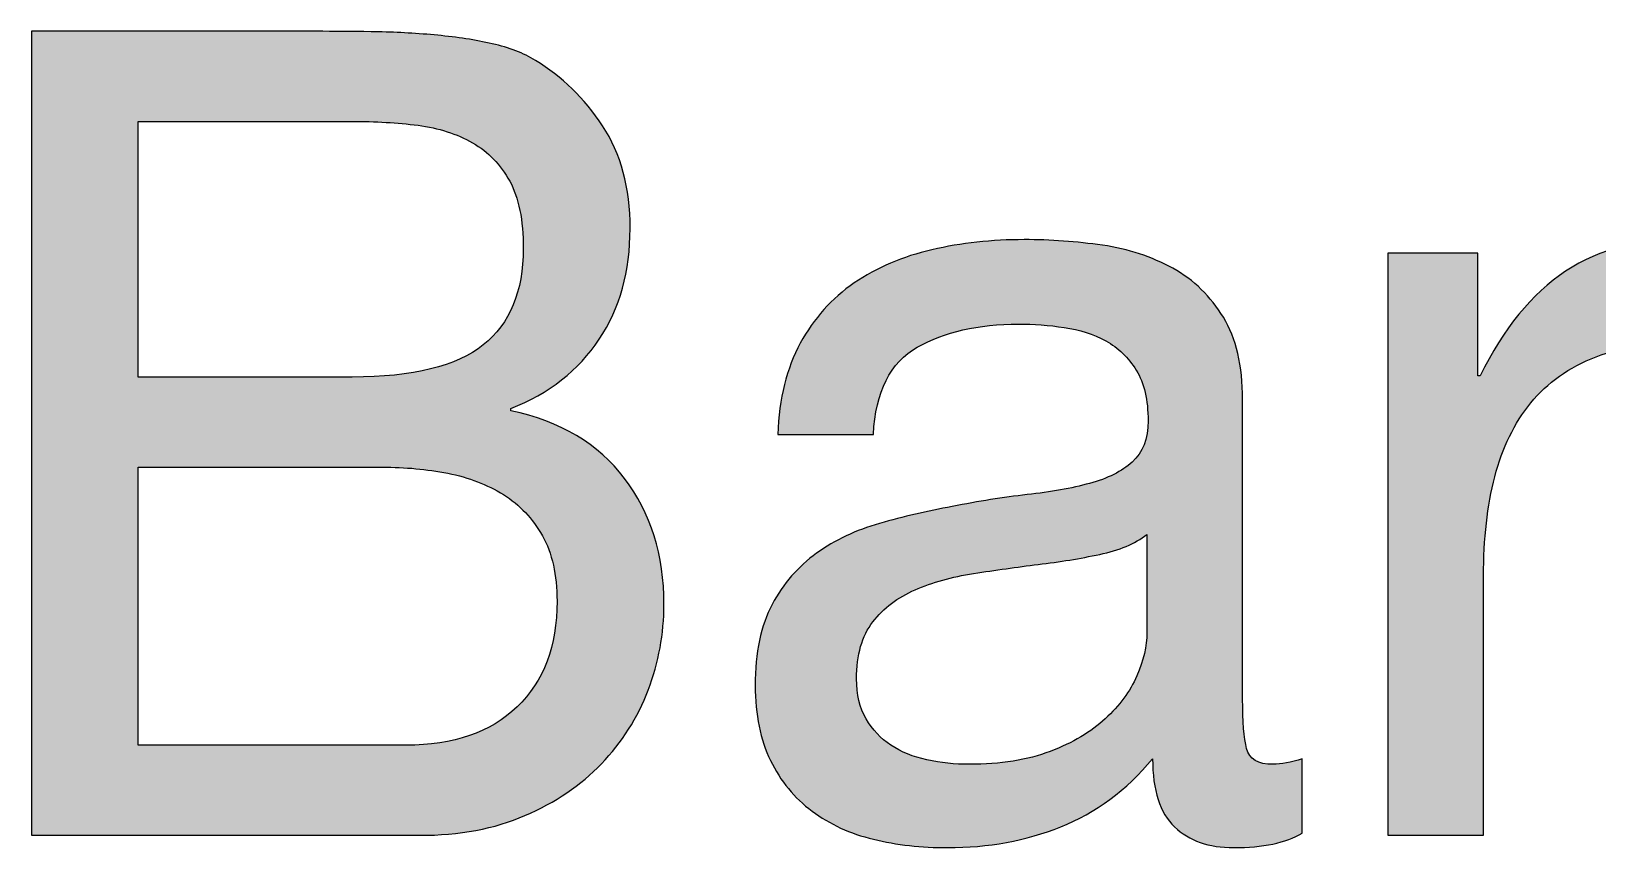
# Paper-space layout 'A2mask' of a CAD drawing. Extents: x 0 to 564, y 0 to 393.
# Drawn here: x 452.729 to 456.742, y 45.147 to 47.238 of the extents above; entities that cross this region are included whole.
import ezdxf
from ezdxf.enums import TextEntityAlignment as Align

# ---------------------------------------------------------------- set-up
doc = ezdxf.new("R2010")
doc.units = 0
doc.layers.get('0').update_dxf_attribs({"linetype": 'CONTINUOUS'})
doc.layers.get('Defpoints').update_dxf_attribs({"linetype": 'CONTINUOUS'})
doc.layers.add('JPP_Mask', color=7, linetype='CONTINUOUS')
doc.styles.add('JPP', font='arial.ttf')

# ---------------------------------------------------------------- blocks, each defined once
blk = doc.blocks.new('A2mask')
at = {"true_color": 0x004a91}
h = blk.add_hatch(color=154, dxfattribs=at)
edge = h.paths.add_edge_path(flags=16)
edge.add_spline(control_points=[(453.6888, 45.4096), (453.8101, 45.4096), (453.9049, 45.4422), (453.9731, 45.5077), (454.0414, 45.5729), (454.0755, 45.6634), (454.0755, 45.7787), (454.0755, 45.846), (454.0629, 45.9016), (454.0381, 45.946), (454.0129, 45.9901), (453.9797, 46.0252), (453.9383, 46.0513), (453.8969, 46.0773), (453.8495, 46.0955), (453.7955, 46.1061), (453.7418, 46.1165), (453.6862, 46.1218), (453.6285, 46.1218), (453.6285, 46.1218), (453.0026, 46.1218), (453.0026, 46.1218), (453.0026, 46.1218), (453.0026, 45.4096), (453.0026, 45.4096), (453.0026, 45.4096), (453.6888, 45.4096), (453.6888, 45.4096)], knot_values=[0, 0, 0, 0, 1, 1, 1, 2, 2, 2, 3, 3, 3, 4, 4, 4, 5, 5, 5, 6, 6, 6, 7, 7, 7, 8, 8, 8, 9, 9, 9, 9], degree=3, periodic=0)
edge = h.paths.add_edge_path(flags=16)
edge.add_spline(control_points=[(453.5506, 46.3526), (453.7064, 46.3526), (453.8184, 46.38), (453.8866, 46.4348), (453.9546, 46.4896), (453.989, 46.5718), (453.989, 46.6815), (453.989, 46.7544), (453.9774, 46.8122), (453.9542, 46.8544), (453.931, 46.8967), (453.8995, 46.9295), (453.8591, 46.9525), (453.8187, 46.9756), (453.772, 46.9905), (453.7193, 46.9973), (453.6663, 47.0039), (453.6099, 47.0074), (453.5506, 47.0074), (453.5506, 47.0074), (453.0026, 47.0074), (453.0026, 47.0074), (453.0026, 47.0074), (453.0026, 46.3526), (453.0026, 46.3526), (453.0026, 46.3526), (453.5506, 46.3526), (453.5506, 46.3526)], knot_values=[0, 0, 0, 0, 1, 1, 1, 2, 2, 2, 3, 3, 3, 4, 4, 4, 5, 5, 5, 6, 6, 6, 7, 7, 7, 8, 8, 8, 9, 9, 9, 9], degree=3, periodic=0)
edge = h.paths.add_edge_path()
edge.add_spline(control_points=[(453.4754, 47.238), (453.5198, 47.238), (453.5672, 47.2375), (453.6182, 47.2367), (453.6693, 47.2357), (453.7196, 47.2327), (453.7697, 47.2279), (453.8197, 47.2231), (453.8664, 47.216), (453.9095, 47.2063), (453.9529, 47.1967), (453.9897, 47.1823), (454.0205, 47.1631), (454.0878, 47.1227), (454.1451, 47.0668), (454.1921, 46.9958), (454.2392, 46.9247), (454.2627, 46.8372), (454.2627, 46.7333), (454.2627, 46.6237), (454.2365, 46.5291), (454.1835, 46.4492), (454.1305, 46.3695), (454.0553, 46.3104), (453.9572, 46.2719), (453.9572, 46.2719), (453.9572, 46.2661), (453.9572, 46.2661), (454.0841, 46.2391), (454.1812, 46.1815), (454.2485, 46.093), (454.3157, 46.0045), (454.3495, 45.897), (454.3495, 45.7701), (454.3495, 45.6951), (454.3359, 45.622), (454.3091, 45.5509), (454.2819, 45.4797), (454.2422, 45.4167), (454.1892, 45.3619), (454.1365, 45.3072), (454.0712, 45.263), (453.9933, 45.2293), (453.9155, 45.1955), (453.8253, 45.1788), (453.7236, 45.1788), (453.7236, 45.1788), (452.7286, 45.1788), (452.7286, 45.1788), (452.7286, 45.1788), (452.7286, 47.238), (452.7286, 47.238), (452.7286, 47.238), (453.4754, 47.238), (453.4754, 47.238)], knot_values=[0, 0, 0, 0, 1, 1, 1, 2, 2, 2, 3, 3, 3, 4, 4, 4, 5, 5, 5, 6, 6, 6, 7, 7, 7, 8, 8, 8, 9, 9, 9, 10, 10, 10, 11, 11, 11, 12, 12, 12, 13, 13, 13, 14, 14, 14, 15, 15, 15, 16, 16, 16, 17, 17, 17, 18, 18, 18, 18], degree=3, periodic=0)
h = blk.add_hatch(color=154, dxfattribs=at)
edge = h.paths.add_edge_path()
edge.add_spline(control_points=[(455.7829, 46.5055), (455.7501, 46.5592), (455.7071, 46.6011), (455.6534, 46.631)], knot_values=[29, 29, 29, 29, 30, 30, 30, 30], degree=3, periodic=0)
edge.add_spline(control_points=[(455.6534, 46.631), (455.5994, 46.6608), (455.5394, 46.6805), (455.4731, 46.6901)], knot_values=[28, 28, 28, 28, 29, 29, 29, 29], degree=3, periodic=0)
edge.add_spline(control_points=[(455.4731, 46.6901), (455.4065, 46.6997), (455.3399, 46.7045), (455.2727, 46.7045)], knot_values=[27, 27, 27, 27, 28, 28, 28, 28], degree=3, periodic=0)
edge.add_spline(control_points=[(455.2727, 46.7045), (455.1898, 46.7045), (455.111, 46.6959), (455.0361, 46.6785)], knot_values=[26, 26, 26, 26, 27, 27, 27, 27], degree=3, periodic=0)
edge.add_spline(control_points=[(455.0361, 46.6785), (454.9612, 46.6613), (454.8946, 46.6328), (454.8369, 46.5935)], knot_values=[25, 25, 25, 25, 26, 26, 26, 26], degree=3, periodic=0)
edge.add_spline(control_points=[(454.8369, 46.5935), (454.7793, 46.5541), (454.7332, 46.5026), (454.6988, 46.4391)], knot_values=[24, 24, 24, 24, 25, 25, 25, 25], degree=3, periodic=0)
edge.add_spline(control_points=[(454.6988, 46.4391), (454.664, 46.3756), (454.6448, 46.2978), (454.6408, 46.2055)], knot_values=[23, 23, 23, 23, 24, 24, 24, 24], degree=3, periodic=0)
edge.add_spline(control_points=[(454.6408, 46.2055), (454.6408, 46.2055), (454.886, 46.2055), (454.886, 46.2055), (454.8919, 46.3152), (454.9294, 46.3896), (454.9986, 46.429), (455.0679, 46.4684), (455.1544, 46.4881), (455.2581, 46.4881)], knot_values=[20, 20, 20, 20, 21, 21, 21, 22, 22, 22, 23, 23, 23, 23], degree=3, periodic=0)
edge.add_spline(control_points=[(455.2581, 46.4881), (455.2965, 46.4881), (455.3356, 46.4853), (455.3751, 46.4795)], knot_values=[19, 19, 19, 19, 20, 20, 20, 20], degree=3, periodic=0)
edge.add_spline(control_points=[(455.3751, 46.4795), (455.4142, 46.4737), (455.4499, 46.4623), (455.4818, 46.4449)], knot_values=[18, 18, 18, 18, 19, 19, 19, 19], degree=3, periodic=0)
edge.add_spline(control_points=[(455.4818, 46.4449), (455.5132, 46.4277), (455.5394, 46.4027), (455.5596, 46.37)], knot_values=[17, 17, 17, 17, 18, 18, 18, 18], degree=3, periodic=0)
edge.add_spline(control_points=[(455.5596, 46.37), (455.5798, 46.3372), (455.5898, 46.294), (455.5898, 46.2401)], knot_values=[16, 16, 16, 16, 17, 17, 17, 17], degree=3, periodic=0)
edge.add_spline(control_points=[(455.5898, 46.2401), (455.5898, 46.1941), (455.5762, 46.1589), (455.5493, 46.1349), (455.5225, 46.1109), (455.4861, 46.0925), (455.4397, 46.0801)], knot_values=[14, 14, 14, 14, 15, 15, 15, 16, 16, 16, 16], degree=3, periodic=0)
edge.add_spline(control_points=[(455.4397, 46.0801), (455.3936, 46.0675), (455.3403, 46.0579), (455.2796, 46.0513)], knot_values=[13, 13, 13, 13, 14, 14, 14, 14], degree=3, periodic=0)
edge.add_spline(control_points=[(455.2796, 46.0513), (455.2193, 46.0445), (455.1554, 46.0344), (455.0881, 46.0209)], knot_values=[12, 12, 12, 12, 13, 13, 13, 13], degree=3, periodic=0)
edge.add_spline(control_points=[(455.0881, 46.0209), (455.0245, 46.0095), (454.9625, 45.9949), (454.9019, 45.9777), (454.8412, 45.9605), (454.7876, 45.9349), (454.7405, 45.9013)], knot_values=[10, 10, 10, 10, 11, 11, 11, 12, 12, 12, 12], degree=3, periodic=0)
edge.add_spline(control_points=[(454.7405, 45.9013), (454.6931, 45.8677), (454.6554, 45.8238), (454.6265, 45.7701)], knot_values=[9, 9, 9, 9, 10, 10, 10, 10], degree=3, periodic=0)
edge.add_spline(control_points=[(454.6265, 45.7701), (454.5977, 45.7163), (454.5831, 45.647), (454.5831, 45.5623)], knot_values=[8, 8, 8, 8, 9, 9, 9, 9], degree=3, periodic=0)
edge.add_spline(control_points=[(454.5831, 45.5623), (454.5831, 45.4875), (454.5964, 45.4235), (454.6222, 45.3707)], knot_values=[7, 7, 7, 7, 8, 8, 8, 8], degree=3, periodic=0)
edge.add_spline(control_points=[(454.6222, 45.3707), (454.6481, 45.3176), (454.6835, 45.2744), (454.7289, 45.2408)], knot_values=[6, 6, 6, 6, 7, 7, 7, 7], degree=3, periodic=0)
edge.add_spline(control_points=[(454.7289, 45.2408), (454.774, 45.2071), (454.8263, 45.1831), (454.886, 45.1687), (454.9456, 45.1543), (455.0092, 45.1472), (455.0765, 45.1472)], knot_values=[4, 4, 4, 4, 5, 5, 5, 6, 6, 6, 6], degree=3, periodic=0)
edge.add_spline(control_points=[(455.0765, 45.1472), (455.1802, 45.1472), (455.277, 45.1649), (455.3661, 45.2005)], knot_values=[3, 3, 3, 3, 4, 4, 4, 4], degree=3, periodic=0)
edge.add_spline(control_points=[(455.3661, 45.2005), (455.4556, 45.236), (455.5341, 45.2941), (455.6014, 45.375)], knot_values=[2, 2, 2, 2, 3, 3, 3, 3], degree=3, periodic=0)
edge.add_spline(control_points=[(455.6014, 45.375), (455.6014, 45.2941), (455.6199, 45.236), (455.6577, 45.2005)], knot_values=[1, 1, 1, 1, 2, 2, 2, 2], degree=3, periodic=0)
edge.add_spline(control_points=[(455.6577, 45.2005), (455.6951, 45.1649), (455.7455, 45.1472), (455.8091, 45.1472)], knot_values=[0, 0, 0, 0, 1, 1, 1, 1], degree=3, periodic=0)
edge.add_spline(control_points=[(455.8091, 45.1472), (455.884, 45.1472), (455.9427, 45.1596), (455.9847, 45.1846)], knot_values=[36, 36, 36, 36, 37, 37, 37, 37], degree=3, periodic=0)
edge.add_spline(control_points=[(455.9847, 45.1846), (455.9847, 45.1846), (455.9847, 45.375), (455.9847, 45.375), (455.9559, 45.3654), (455.9311, 45.3606), (455.9099, 45.3606)], knot_values=[34, 34, 34, 34, 35, 35, 35, 36, 36, 36, 36], degree=3, periodic=0)
edge.add_spline(control_points=[(455.9099, 45.3606), (455.8714, 45.3606), (455.8489, 45.374), (455.8423, 45.4008)], knot_values=[33, 33, 33, 33, 34, 34, 34, 34], degree=3, periodic=0)
edge.add_spline(control_points=[(455.8423, 45.4008), (455.8353, 45.4278), (455.832, 45.4701), (455.832, 45.5277)], knot_values=[32, 32, 32, 32, 33, 33, 33, 33], degree=3, periodic=0)
edge.add_spline(control_points=[(455.832, 45.5277), (455.832, 45.5277), (455.832, 46.295), (455.832, 46.295), (455.832, 46.3814), (455.8158, 46.4517), (455.7829, 46.5055)], knot_values=[30, 30, 30, 30, 31, 31, 31, 32, 32, 32, 32], degree=3, periodic=0)
edge = h.paths.add_edge_path(flags=16)
edge.add_spline(control_points=[(455.3085, 45.8725), (455.3635, 45.8791), (455.4158, 45.8877), (455.4658, 45.8983)], knot_values=[0, 0, 0, 0, 1, 1, 1, 1], degree=3, periodic=0)
edge.add_spline(control_points=[(455.4658, 45.8983), (455.5159, 45.9089), (455.556, 45.9258), (455.5868, 45.9489)], knot_values=[14, 14, 14, 14, 15, 15, 15, 15], degree=3, periodic=0)
edge.add_spline(control_points=[(455.5868, 45.9489), (455.5868, 45.9489), (455.5868, 45.6979), (455.5868, 45.6979), (455.5868, 45.6634), (455.5782, 45.6263), (455.5609, 45.5869), (455.5437, 45.5474), (455.5165, 45.511), (455.4801, 45.4774), (455.4436, 45.4437), (455.3966, 45.4157), (455.3389, 45.3937)], knot_values=[10, 10, 10, 10, 11, 11, 11, 12, 12, 12, 13, 13, 13, 14, 14, 14, 14], degree=3, periodic=0)
edge.add_spline(control_points=[(455.3389, 45.3937), (455.2813, 45.3715), (455.212, 45.3606), (455.1312, 45.3606)], knot_values=[9, 9, 9, 9, 10, 10, 10, 10], degree=3, periodic=0)
edge.add_spline(control_points=[(455.1312, 45.3606), (455.0947, 45.3606), (455.0586, 45.3644), (455.0232, 45.372)], knot_values=[8, 8, 8, 8, 9, 9, 9, 9], degree=3, periodic=0)
edge.add_spline(control_points=[(455.0232, 45.372), (454.9874, 45.3798), (454.9569, 45.3922), (454.9307, 45.4096)], knot_values=[7, 7, 7, 7, 8, 8, 8, 8], degree=3, periodic=0)
edge.add_spline(control_points=[(454.9307, 45.4096), (454.9049, 45.4268), (454.8837, 45.4494), (454.8674, 45.4774)], knot_values=[6, 6, 6, 6, 7, 7, 7, 7], degree=3, periodic=0)
edge.add_spline(control_points=[(454.8674, 45.4774), (454.8509, 45.5052), (454.8429, 45.5393), (454.8429, 45.5797)], knot_values=[5, 5, 5, 5, 6, 6, 6, 6], degree=3, periodic=0)
edge.add_spline(control_points=[(454.8429, 45.5797), (454.8429, 45.6412), (454.8568, 45.6897), (454.8847, 45.7254)], knot_values=[4, 4, 4, 4, 5, 5, 5, 5], degree=3, periodic=0)
edge.add_spline(control_points=[(454.8847, 45.7254), (454.9125, 45.7608), (454.9486, 45.7883), (454.9927, 45.8075)], knot_values=[3, 3, 3, 3, 4, 4, 4, 4], degree=3, periodic=0)
edge.add_spline(control_points=[(454.9927, 45.8075), (455.0371, 45.8268), (455.0871, 45.8407), (455.1428, 45.8493)], knot_values=[2, 2, 2, 2, 3, 3, 3, 3], degree=3, periodic=0)
edge.add_spline(control_points=[(455.1428, 45.8493), (455.1984, 45.8581), (455.2538, 45.8657), (455.3085, 45.8725)], knot_values=[1, 1, 1, 1, 2, 2, 2, 2], degree=3, periodic=0)
h = blk.add_hatch(color=154, dxfattribs=at)
edge = h.paths.add_edge_path()
edge.add_spline(control_points=[(456.4493, 45.7385), (456.4493, 45.8007), (456.4493, 45.8422), (456.4493, 45.8422), (456.4493, 45.9383), (456.4589, 46.0234), (456.4781, 46.0973)], knot_values=[8, 8, 8, 8, 8.250035, 8.250035, 8.250035, 9.250035, 9.250035, 9.250035, 9.250035], degree=3, periodic=0)
edge.add_spline(control_points=[(456.4781, 46.0973), (456.4973, 46.1714), (456.5282, 46.2343), (456.5702, 46.2863)], knot_values=[7, 7, 7, 7, 8, 8, 8, 8], degree=3, periodic=0)
edge.add_spline(control_points=[(456.5702, 46.2863), (456.6127, 46.3382), (456.6683, 46.3776), (456.7376, 46.4045)], knot_values=[6, 6, 6, 6, 7, 7, 7, 7], degree=3, periodic=0)
edge.add_spline(control_points=[(456.7376, 46.4045), (456.8068, 46.4315), (456.8903, 46.4449), (456.9884, 46.4449)], knot_values=[5, 5, 5, 5, 6, 6, 6, 6], degree=3, periodic=0)
edge.add_spline(control_points=[(456.9884, 46.4449), (456.9884, 46.4449), (456.9884, 46.7045), (456.9884, 46.7045), (456.8559, 46.7083), (456.7462, 46.6815), (456.6597, 46.6237)], knot_values=[3, 3, 3, 3, 4, 4, 4, 5, 5, 5, 5], degree=3, periodic=0)
edge.add_spline(control_points=[(456.6597, 46.6237), (456.5732, 46.566), (456.5, 46.4767), (456.4407, 46.3554)], knot_values=[2, 2, 2, 2, 3, 3, 3, 3], degree=3, periodic=0)
edge.add_spline(control_points=[(456.4347, 46.3554), (456.4347, 46.3554), (456.4347, 46.434), (456.4347, 46.5127)], knot_values=[0.5, 0.5, 0.5, 0.5, 1, 1, 1, 1], degree=3, periodic=0)
edge.add_spline(control_points=[(456.4347, 46.5127), (456.4347, 46.5913), (456.4347, 46.6699), (456.4347, 46.6699), (456.4347, 46.6699), (456.4203, 46.6699), (456.3987, 46.6699)], knot_values=[12.749965, 12.749965, 12.749965, 12.749965, 13.249965, 13.249965, 13.249965, 13.5, 13.5, 13.5, 13.5], degree=3, periodic=0)
edge.add_spline(control_points=[(456.3987, 46.6699), (456.377, 46.6699), (456.3482, 46.6699), (456.3194, 46.6699)], knot_values=[12.49997, 12.49997, 12.49997, 12.49997, 12.749965, 12.749965, 12.749965, 12.749965], degree=3, periodic=0)
edge.add_spline(control_points=[(456.3194, 46.6699), (456.305, 46.6699), (456.2906, 46.6699), (456.2771, 46.6699)], knot_values=[12.374973, 12.374973, 12.374973, 12.374973, 12.49997, 12.49997, 12.49997, 12.49997], degree=3, periodic=0)
edge.add_spline(control_points=[(456.2771, 46.6699), (456.2635, 46.6699), (456.2509, 46.6699), (456.2401, 46.6699)], knot_values=[12.249975, 12.249975, 12.249975, 12.249975, 12.374973, 12.374973, 12.374973, 12.374973], degree=3, periodic=0)
edge.add_spline(control_points=[(456.2401, 46.6699), (456.2347, 46.6699), (456.2298, 46.6699), (456.2254, 46.6699)], knot_values=[12.187476, 12.187476, 12.187476, 12.187476, 12.249975, 12.249975, 12.249975, 12.249975], degree=3, periodic=0)
edge.add_spline(control_points=[(456.2041, 46.6699), (456.2041, 46.6699), (456.2041, 46.6699), (456.2041, 46.6699), (456.2041, 46.6699), (456.2041, 46.6699), (456.2041, 46.6699)], knot_values=[11.99998, 11.99998, 11.99998, 11.99998, 12.001425, 12.001425, 12.001425, 12.001445, 12.001445, 12.001445, 12.001445], degree=3, periodic=0)
edge.add_spline(control_points=[(456.2041, 46.6699), (456.2041, 46.6699), (456.2041, 46.2971), (456.2041, 45.9243)], knot_values=[11.49999, 11.49999, 11.49999, 11.49999, 11.99998, 11.99998, 11.99998, 11.99998], degree=3, periodic=0)
edge.add_spline(control_points=[(456.2041, 45.9243), (456.2041, 45.5516), (456.2041, 45.1788), (456.2041, 45.1788), (456.2041, 45.1788), (456.2041, 45.1788), (456.2041, 45.1788)], knot_values=[10.999023, 10.999023, 10.999023, 10.999023, 11.499013, 11.499013, 11.499013, 11.49999, 11.49999, 11.49999, 11.49999], degree=3, periodic=0)
edge.add_spline(control_points=[(456.2146, 45.1788), (456.218, 45.1788), (456.2221, 45.1788), (456.2267, 45.1788)], knot_values=[10.812504, 10.812504, 10.812504, 10.812504, 10.875003, 10.875003, 10.875003, 10.875003], degree=3, periodic=0)
edge.add_spline(control_points=[(456.2267, 45.1788), (456.2314, 45.1788), (456.2367, 45.1788), (456.2424, 45.1788)], knot_values=[10.750005, 10.750005, 10.750005, 10.750005, 10.812504, 10.812504, 10.812504, 10.812504], degree=3, periodic=0)
edge.add_spline(control_points=[(456.2424, 45.1788), (456.2539, 45.1788), (456.2673, 45.1788), (456.2817, 45.1788)], knot_values=[10.625008, 10.625008, 10.625008, 10.625008, 10.750005, 10.750005, 10.750005, 10.750005], degree=3, periodic=0)
edge.add_spline(control_points=[(456.2817, 45.1788), (456.296, 45.1788), (456.3114, 45.1788), (456.3267, 45.1788)], knot_values=[10.50001, 10.50001, 10.50001, 10.50001, 10.625008, 10.625008, 10.625008, 10.625008], degree=3, periodic=0)
edge.add_spline(control_points=[(456.3267, 45.1788), (456.3573, 45.1788), (456.388, 45.1788), (456.411, 45.1788)], knot_values=[10.250015, 10.250015, 10.250015, 10.250015, 10.50001, 10.50001, 10.50001, 10.50001], degree=3, periodic=0)
edge.add_spline(control_points=[(456.411, 45.1788), (456.434, 45.1788), (456.4493, 45.1788), (456.4493, 45.1788), (456.4493, 45.1788), (456.4493, 45.1788), (456.4493, 45.1788)], knot_values=[9.999532, 9.999532, 9.999532, 9.999532, 10.249547, 10.249547, 10.249547, 10.250015, 10.250015, 10.250015, 10.250015], degree=3, periodic=0)
edge.add_spline(control_points=[(456.4493, 45.1863), (456.4493, 45.1887), (456.4493, 45.1917), (456.4493, 45.1952)], knot_values=[9.906272, 9.906272, 9.906272, 9.906272, 9.937521, 9.937521, 9.937521, 9.937521], degree=3, periodic=0)
edge.add_spline(control_points=[(456.4493, 45.1952), (456.4493, 45.1987), (456.4493, 45.2028), (456.4493, 45.2073)], knot_values=[9.875022, 9.875022, 9.875022, 9.875022, 9.906272, 9.906272, 9.906272, 9.906272], degree=3, periodic=0)
edge.add_spline(control_points=[(456.4493, 45.2073), (456.4493, 45.2164), (456.4493, 45.2274), (456.4493, 45.24)], knot_values=[9.812524, 9.812524, 9.812524, 9.812524, 9.875022, 9.875022, 9.875022, 9.875022], degree=3, periodic=0)
edge.add_spline(control_points=[(456.4493, 45.24), (456.4493, 45.2526), (456.4493, 45.2669), (456.4493, 45.2824)], knot_values=[9.750025, 9.750025, 9.750025, 9.750025, 9.812524, 9.812524, 9.812524, 9.812524], degree=3, periodic=0)
edge.add_spline(control_points=[(456.4493, 45.2824), (456.4493, 45.3135), (456.4493, 45.3498), (456.4493, 45.3887)], knot_values=[9.625027, 9.625027, 9.625027, 9.625027, 9.750025, 9.750025, 9.750025, 9.750025], degree=3, periodic=0)
edge.add_spline(control_points=[(456.4493, 45.3887), (456.4493, 45.4275), (456.4493, 45.469), (456.4493, 45.5105)], knot_values=[9.50003, 9.50003, 9.50003, 9.50003, 9.625027, 9.625027, 9.625027, 9.625027], degree=3, periodic=0)
edge.add_spline(control_points=[(456.4493, 45.5105), (456.4493, 45.5934), (456.4493, 45.6763), (456.4493, 45.7385)], knot_values=[9.250035, 9.250035, 9.250035, 9.250035, 9.50003, 9.50003, 9.50003, 9.50003], degree=3, periodic=0)
at = {"layer": 'Defpoints', "color": 154, "true_color": 0x004a91}
for points, knots in [([(453.4754, 47.238), (453.5198, 47.238), (453.5672, 47.2375), (453.6182, 47.2367), (453.6693, 47.2357), (453.7196, 47.2327), (453.7697, 47.2279), (453.8197, 47.2231), (453.8664, 47.216), (453.9095, 47.2063), (453.9529, 47.1967), (453.9897, 47.1823), (454.0205, 47.1631), (454.0878, 47.1227), (454.1451, 47.0668), (454.1921, 46.9958), (454.2392, 46.9247), (454.2627, 46.8372), (454.2627, 46.7333), (454.2627, 46.6237), (454.2365, 46.5291), (454.1835, 46.4492), (454.1305, 46.3695), (454.0553, 46.3104), (453.9572, 46.2719), (453.9572, 46.2719), (453.9572, 46.2661), (453.9572, 46.2661), (454.0841, 46.2391), (454.1812, 46.1815), (454.2485, 46.093), (454.3157, 46.0045), (454.3495, 45.897), (454.3495, 45.7701), (454.3495, 45.6951), (454.3359, 45.622), (454.3091, 45.5509), (454.2819, 45.4797), (454.2422, 45.4167), (454.1892, 45.3619), (454.1365, 45.3072), (454.0712, 45.263), (453.9933, 45.2293), (453.9155, 45.1955), (453.8253, 45.1788), (453.7236, 45.1788), (453.7236, 45.1788), (452.7286, 45.1788), (452.7286, 45.1788), (452.7286, 45.1788), (452.7286, 47.238), (452.7286, 47.238), (452.7286, 47.238), (453.4754, 47.238), (453.4754, 47.238)], [0, 0, 0, 0, 1, 1, 1, 2, 2, 2, 3, 3, 3, 4, 4, 4, 5, 5, 5, 6, 6, 6, 7, 7, 7, 8, 8, 8, 9, 9, 9, 10, 10, 10, 11, 11, 11, 12, 12, 12, 13, 13, 13, 14, 14, 14, 15, 15, 15, 16, 16, 16, 17, 17, 17, 18, 18, 18, 18]), ([(453.5506, 46.3526), (453.7064, 46.3526), (453.8184, 46.38), (453.8866, 46.4348), (453.9546, 46.4896), (453.989, 46.5718), (453.989, 46.6815), (453.989, 46.7544), (453.9774, 46.8122), (453.9542, 46.8544), (453.931, 46.8967), (453.8995, 46.9295), (453.8591, 46.9525), (453.8187, 46.9756), (453.772, 46.9905), (453.7193, 46.9973), (453.6663, 47.0039), (453.6099, 47.0074), (453.5506, 47.0074), (453.5506, 47.0074), (453.0026, 47.0074), (453.0026, 47.0074), (453.0026, 47.0074), (453.0026, 46.3526), (453.0026, 46.3526), (453.0026, 46.3526), (453.5506, 46.3526), (453.5506, 46.3526)], [0, 0, 0, 0, 1, 1, 1, 2, 2, 2, 3, 3, 3, 4, 4, 4, 5, 5, 5, 6, 6, 6, 7, 7, 7, 8, 8, 8, 9, 9, 9, 9]), ([(455.8091, 45.1472), (455.7455, 45.1472), (455.6951, 45.1649), (455.6577, 45.2005), (455.6199, 45.236), (455.6014, 45.2941), (455.6014, 45.375), (455.5341, 45.2941), (455.4556, 45.236), (455.3661, 45.2005), (455.277, 45.1649), (455.1802, 45.1472), (455.0765, 45.1472), (455.0092, 45.1472), (454.9456, 45.1543), (454.886, 45.1687), (454.8263, 45.1831), (454.774, 45.2071), (454.7289, 45.2408), (454.6835, 45.2744), (454.6481, 45.3176), (454.6222, 45.3707), (454.5964, 45.4235), (454.5831, 45.4875), (454.5831, 45.5623), (454.5831, 45.647), (454.5977, 45.7163), (454.6265, 45.7701), (454.6554, 45.8238), (454.6931, 45.8677), (454.7405, 45.9013), (454.7876, 45.9349), (454.8412, 45.9605), (454.9019, 45.9777), (454.9625, 45.9949), (455.0245, 46.0095), (455.0881, 46.0209), (455.1554, 46.0344), (455.2193, 46.0445), (455.2796, 46.0513), (455.3403, 46.0579), (455.3936, 46.0675), (455.4397, 46.0801), (455.4861, 46.0925), (455.5225, 46.1109), (455.5493, 46.1349), (455.5762, 46.1589), (455.5898, 46.1941), (455.5898, 46.2401), (455.5898, 46.294), (455.5798, 46.3372), (455.5596, 46.37), (455.5394, 46.4027), (455.5132, 46.4277), (455.4818, 46.4449), (455.4499, 46.4623), (455.4142, 46.4737), (455.3751, 46.4795), (455.3356, 46.4853), (455.2965, 46.4881), (455.2581, 46.4881), (455.1544, 46.4881), (455.0679, 46.4684), (454.9986, 46.429), (454.9294, 46.3896), (454.8919, 46.3152), (454.886, 46.2055), (454.886, 46.2055), (454.6408, 46.2055), (454.6408, 46.2055), (454.6448, 46.2978), (454.664, 46.3756), (454.6988, 46.4391), (454.7332, 46.5026), (454.7793, 46.5541), (454.8369, 46.5935), (454.8946, 46.6328), (454.9612, 46.6613), (455.0361, 46.6785), (455.111, 46.6959), (455.1898, 46.7045), (455.2727, 46.7045), (455.3399, 46.7045), (455.4065, 46.6997), (455.4731, 46.6901), (455.5394, 46.6805), (455.5994, 46.6608), (455.6534, 46.631), (455.7071, 46.6011), (455.7501, 46.5592), (455.7829, 46.5055), (455.8158, 46.4517), (455.832, 46.3814), (455.832, 46.295), (455.832, 46.295), (455.832, 45.5277), (455.832, 45.5277), (455.832, 45.4701), (455.8353, 45.4278), (455.8423, 45.4008), (455.8489, 45.374), (455.8714, 45.3606), (455.9099, 45.3606), (455.9311, 45.3606), (455.9559, 45.3654), (455.9847, 45.375), (455.9847, 45.375), (455.9847, 45.1846), (455.9847, 45.1846), (455.9427, 45.1596), (455.884, 45.1472), (455.8091, 45.1472)], [0, 0, 0, 0, 1, 1, 1, 2, 2, 2, 3, 3, 3, 4, 4, 4, 5, 5, 5, 6, 6, 6, 7, 7, 7, 8, 8, 8, 9, 9, 9, 10, 10, 10, 11, 11, 11, 12, 12, 12, 13, 13, 13, 14, 14, 14, 15, 15, 15, 16, 16, 16, 17, 17, 17, 18, 18, 18, 19, 19, 19, 20, 20, 20, 21, 21, 21, 22, 22, 22, 23, 23, 23, 24, 24, 24, 25, 25, 25, 26, 26, 26, 27, 27, 27, 28, 28, 28, 29, 29, 29, 30, 30, 30, 31, 31, 31, 32, 32, 32, 33, 33, 33, 34, 34, 34, 35, 35, 35, 36, 36, 36, 37, 37, 37, 37]), ([(456.4347, 46.6699), (456.4347, 46.6699), (456.4347, 46.3554), (456.4347, 46.3554), (456.4347, 46.3554), (456.4407, 46.3554), (456.4407, 46.3554), (456.5, 46.4767), (456.5732, 46.566), (456.6597, 46.6237), (456.7462, 46.6815), (456.8559, 46.7083), (456.9884, 46.7045), (456.9884, 46.7045), (456.9884, 46.4449), (456.9884, 46.4449), (456.8903, 46.4449), (456.8068, 46.4315), (456.7376, 46.4045), (456.6683, 46.3776), (456.6127, 46.3382), (456.5702, 46.2863), (456.5282, 46.2343), (456.4973, 46.1714), (456.4781, 46.0973), (456.4589, 46.0234), (456.4493, 45.9383), (456.4493, 45.8422), (456.4493, 45.8422), (456.4493, 45.1788), (456.4493, 45.1788), (456.4493, 45.1788), (456.2041, 45.1788), (456.2041, 45.1788), (456.2041, 45.1788), (456.2041, 46.6699), (456.2041, 46.6699), (456.2041, 46.6699), (456.4347, 46.6699), (456.4347, 46.6699)], [0, 0, 0, 0, 1, 1, 1, 2, 2, 2, 3, 3, 3, 4, 4, 4, 5, 5, 5, 6, 6, 6, 7, 7, 7, 8, 8, 8, 9, 9, 9, 10, 10, 10, 11, 11, 11, 12, 12, 12, 13, 13, 13, 13]), ([(453.6888, 45.4096), (453.8101, 45.4096), (453.9049, 45.4422), (453.9731, 45.5077), (454.0414, 45.5729), (454.0755, 45.6634), (454.0755, 45.7787), (454.0755, 45.846), (454.0629, 45.9016), (454.0381, 45.946), (454.0129, 45.9901), (453.9797, 46.0252), (453.9383, 46.0513), (453.8969, 46.0773), (453.8495, 46.0955), (453.7955, 46.1061), (453.7418, 46.1165), (453.6862, 46.1218), (453.6285, 46.1218), (453.6285, 46.1218), (453.0026, 46.1218), (453.0026, 46.1218), (453.0026, 46.1218), (453.0026, 45.4096), (453.0026, 45.4096), (453.0026, 45.4096), (453.6888, 45.4096), (453.6888, 45.4096)], [0, 0, 0, 0, 1, 1, 1, 2, 2, 2, 3, 3, 3, 4, 4, 4, 5, 5, 5, 6, 6, 6, 7, 7, 7, 8, 8, 8, 9, 9, 9, 9]), ([(455.4658, 45.8983), (455.4158, 45.8877), (455.3635, 45.8791), (455.3085, 45.8725), (455.2538, 45.8657), (455.1984, 45.8581), (455.1428, 45.8493), (455.0871, 45.8407), (455.0371, 45.8268), (454.9927, 45.8075), (454.9486, 45.7883), (454.9125, 45.7608), (454.8847, 45.7254), (454.8568, 45.6897), (454.8429, 45.6412), (454.8429, 45.5797), (454.8429, 45.5393), (454.8509, 45.5052), (454.8674, 45.4774), (454.8837, 45.4494), (454.9049, 45.4268), (454.9307, 45.4096), (454.9569, 45.3922), (454.9874, 45.3798), (455.0232, 45.372), (455.0586, 45.3644), (455.0947, 45.3606), (455.1312, 45.3606), (455.212, 45.3606), (455.2813, 45.3715), (455.3389, 45.3937), (455.3966, 45.4157), (455.4436, 45.4437), (455.4801, 45.4774), (455.5165, 45.511), (455.5437, 45.5474), (455.5609, 45.5869), (455.5782, 45.6263), (455.5868, 45.6634), (455.5868, 45.6979), (455.5868, 45.6979), (455.5868, 45.9489), (455.5868, 45.9489), (455.556, 45.9258), (455.5159, 45.9089), (455.4658, 45.8983)], [0, 0, 0, 0, 1, 1, 1, 2, 2, 2, 3, 3, 3, 4, 4, 4, 5, 5, 5, 6, 6, 6, 7, 7, 7, 8, 8, 8, 9, 9, 9, 10, 10, 10, 11, 11, 11, 12, 12, 12, 13, 13, 13, 14, 14, 14, 15, 15, 15, 15])]:
    blk.add_open_spline(points, degree=3, knots=knots, dxfattribs=at)
at = {"color": 7, "style": 'JPP'}
for tag, p in [('Client', (516.6, 80.5)), ('Project1', (516.6, 63)), ('Project2', (516.6, 57.75)), ('Project3', (516.6, 52.5)), ('Title1', (516.6, 40.25)), ('Title2', (516.6, 35)), ('Title3', (516.6, 29.75)), ('Status', (441, 5.25))]:
    blk.add_attdef(tag, text='', height=2.5, dxfattribs=at).set_placement(p, align=Align.MIDDLE_LEFT)
at = {"color": 2, "style": 'JPP'}
for tag, p in [('Scale', (460.25, 17.5)), ('Checked', (523.25, 17.5)), ('Drawn', (491.75, 17.5)), ('Date', (554.75, 17.5))]:
    blk.add_attdef(tag, text='', height=1.4, dxfattribs=at).set_placement(p, align=Align.MIDDLE_CENTER)
at = {"color": 6, "style": 'JPP'}
for tag, p in [('Ref', (504, 5.25)), ('DrgNo.', (533.4, 5.25))]:
    blk.add_attdef(tag, text='', height=2.8, dxfattribs=at).set_placement(p, align=Align.MIDDLE_LEFT)
blk.add_attdef('Rev', text='', height=2.8, dxfattribs=at).set_placement((557.3923, 5.25), align=Align.MIDDLE_CENTER)

psp = doc.layouts.new('A2mask')

# ---------------------------------------------------------------- block references
at = {"layer": 'JPP_Mask'}
psp.add_blockref('A2mask', (0, 0), dxfattribs=at)

doc.saveas('drawing.dxf')
